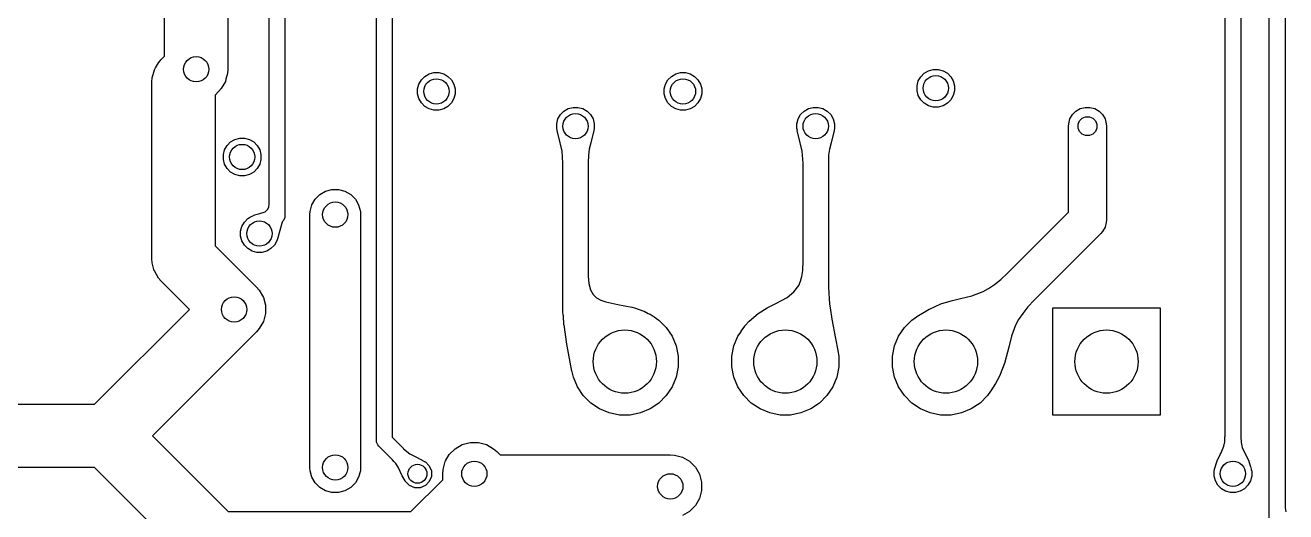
# Model space of a CAD drawing. Extents: x 89 to 178, y -115 to -57.
# Drawn here: x 138.69 to 158.64, y -104.6 to -96.9 of the extents above; entities that cross this region are included whole.
import ezdxf

# ---------------------------------------------------------------- set-up
doc = ezdxf.new("R2010")
doc.units = 0
doc.layers.add('BLACK', color=7, linetype='CONTINUOUS')

msp = doc.modelspace()

# ---------------------------------------------------------------- linework, layer by layer
at = {"layer": 'BLACK', "linetype": 'CONTINUOUS'}
for p, q in [((158.375002, -104.700002), (158.375002, -82.237112)), ((158.625002, -82.235772), (158.625002, -104.536902)), ((142.804, -84.888002), (142.804, -99.921)), ((142.554, -99.730107), (142.554, -85.080633)), ((140.9, -97.392893), (140.9, -91.1)), ((141.9, -91.1), (141.9, -97.6)), ((144.25, -103.475), (144.25, -92.175)), ((144.5, -92.226776), (144.5, -103.423224)), ((157.675, -103.415633), (157.675, -92.851776)), ((157.925, -92.8), (157.925, -103.415264)), ((140.756243, -97.577164), (140.803323, -97.495619)), ((140.803323, -97.495619), (140.803338, -97.495603)), ((140.803338, -97.495603), (140.846447, -97.446447)), ((140.846447, -97.446447), (140.9, -97.392893)), ((140.704277, -97.734737), (140.73806, -97.608658)), ((140.73806, -97.608658), (140.756243, -97.577164)), ((141.895723, -97.665263), (141.870719, -97.758579)), ((141.9, -97.6), (141.895723, -97.665247)), ((141.895723, -97.665247), (141.895723, -97.665263)), ((144.961994, -97.767372), (145.017372, -97.711994)), ((145.017372, -97.711994), (145.085195, -97.672836)), ((145.085195, -97.672836), (145.160842, -97.652567)), ((145.160842, -97.652567), (145.239158, -97.652567)), ((145.239158, -97.652567), (145.314805, -97.672836)), ((145.314805, -97.672836), (145.382628, -97.711994)), ((145.382628, -97.711994), (145.438006, -97.767372)), ((148.861994, -97.767372), (148.917372, -97.711994)), ((148.917372, -97.711994), (148.985195, -97.672836)), ((148.985195, -97.672836), (149.060842, -97.652567)), ((149.060842, -97.652567), (149.139158, -97.652567)), ((149.139158, -97.652567), (149.214805, -97.672836)), ((149.214805, -97.672836), (149.282628, -97.711994)), ((149.282628, -97.711994), (149.338006, -97.767372)), ((152.861994, -97.717372), (152.917372, -97.661994)), ((152.917372, -97.661994), (152.985195, -97.622836)), ((152.985195, -97.622836), (153.060842, -97.602567)), ((153.060842, -97.602567), (153.139158, -97.602567)), ((153.139158, -97.602567), (153.214805, -97.622836)), ((153.214805, -97.622836), (153.282628, -97.661994)), ((153.282628, -97.661994), (153.338006, -97.717372)), ((140.7, -97.8), (140.704277, -97.734752)), ((140.7, -100.6), (140.7, -97.8)), ((140.704277, -97.734752), (140.704277, -97.734737)), ((141.796669, -97.904388), (141.753554, -97.953553)), ((141.796677, -97.904381), (141.796669, -97.904388)), ((141.86194, -97.791342), (141.796677, -97.904381)), ((141.870719, -97.758579), (141.86194, -97.791342)), ((144.902567, -97.910842), (144.922836, -97.835195)), ((144.902567, -97.989158), (144.902567, -97.910842)), ((144.922836, -97.835195), (144.961994, -97.767372)), ((145.438006, -97.767372), (145.477164, -97.835195)), ((145.477164, -97.835195), (145.497433, -97.910842)), ((145.497433, -97.910842), (145.497433, -97.989158)), ((148.802567, -97.910842), (148.822836, -97.835195)), ((148.802567, -97.989158), (148.802567, -97.910842)), ((148.822836, -97.835195), (148.861994, -97.767372)), ((149.338006, -97.767372), (149.377164, -97.835195)), ((149.377164, -97.835195), (149.397433, -97.910842)), ((149.397433, -97.910842), (149.397433, -97.989158)), ((152.802567, -97.860842), (152.822836, -97.785195)), ((152.802567, -97.939158), (152.802567, -97.860842)), ((152.822836, -97.785195), (152.861994, -97.717372)), ((153.338006, -97.717372), (153.377164, -97.785195)), ((153.377164, -97.785195), (153.397433, -97.860842)), ((153.397433, -97.860842), (153.397433, -97.939158)), ((141.753554, -97.953553), (141.7, -98.007106)), ((141.7, -98.007106), (141.7, -100.392894)), ((144.922836, -98.064805), (144.902567, -97.989158)), ((144.961994, -98.132628), (144.922836, -98.064805)), ((145.477164, -98.064805), (145.438006, -98.132628)), ((145.497433, -97.989158), (145.477164, -98.064805)), ((148.822836, -98.064805), (148.802567, -97.989158)), ((148.861994, -98.132628), (148.822836, -98.064805)), ((149.377164, -98.064805), (149.338006, -98.132628)), ((149.397433, -97.989158), (149.377164, -98.064805)), ((152.822836, -98.014805), (152.802567, -97.939158)), ((152.861994, -98.082628), (152.822836, -98.014805)), ((152.917372, -98.138006), (152.861994, -98.082628)), ((153.338006, -98.082628), (153.282628, -98.138006)), ((153.377164, -98.014805), (153.338006, -98.082628)), ((153.397433, -97.939158), (153.377164, -98.014805)), ((145.017372, -98.188006), (144.961994, -98.132628)), ((145.085195, -98.227164), (145.017372, -98.188006)), ((145.160842, -98.247433), (145.085195, -98.227164)), ((145.239158, -98.247433), (145.160842, -98.247433)), ((145.314805, -98.227164), (145.239158, -98.247433)), ((145.382628, -98.188006), (145.314805, -98.227164)), ((145.438006, -98.132628), (145.382628, -98.188006)), ((147.161994, -98.317372), (147.217372, -98.261994)), ((147.217372, -98.261994), (147.285195, -98.222836)), ((147.285195, -98.222836), (147.360842, -98.202567)), ((147.360842, -98.202567), (147.439158, -98.202567)), ((147.439158, -98.202567), (147.514805, -98.222836)), ((147.514805, -98.222836), (147.582628, -98.261994)), ((147.582628, -98.261994), (147.638006, -98.317372)), ((148.917372, -98.188006), (148.861994, -98.132628)), ((148.985195, -98.227164), (148.917372, -98.188006)), ((149.060842, -98.247433), (148.985195, -98.227164)), ((149.139158, -98.247433), (149.060842, -98.247433)), ((149.214805, -98.227164), (149.139158, -98.247433)), ((149.282628, -98.188006), (149.214805, -98.227164)), ((149.338006, -98.132628), (149.282628, -98.188006)), ((150.961994, -98.317372), (151.017372, -98.261994)), ((151.017372, -98.261994), (151.085195, -98.222836)), ((151.085195, -98.222836), (151.160842, -98.202567)), ((151.160842, -98.202567), (151.239158, -98.202567)), ((151.239158, -98.202567), (151.314805, -98.222836)), ((151.314805, -98.222836), (151.382628, -98.261994)), ((151.382628, -98.261994), (151.438006, -98.317372)), ((152.985195, -98.177164), (152.917372, -98.138006)), ((153.060842, -98.197433), (152.985195, -98.177164)), ((153.139158, -98.197433), (153.060842, -98.197433)), ((153.214805, -98.177164), (153.139158, -98.197433)), ((153.282628, -98.138006), (153.214805, -98.177164)), ((155.261994, -98.317372), (155.317372, -98.261994)), ((155.317372, -98.261994), (155.385195, -98.222836)), ((155.385195, -98.222836), (155.460842, -98.202567)), ((155.460842, -98.202567), (155.539158, -98.202567)), ((155.539158, -98.202567), (155.614805, -98.222836)), ((155.614805, -98.222836), (155.682628, -98.261994)), ((155.682628, -98.261994), (155.738006, -98.317372)), ((147.102567, -98.460842), (147.122836, -98.385195)), ((147.102567, -98.539158), (147.102567, -98.460842)), ((147.122836, -98.385195), (147.161994, -98.317372)), ((147.638006, -98.317372), (147.677164, -98.385195)), ((147.677164, -98.385195), (147.697433, -98.460842)), ((147.697433, -98.460842), (147.697433, -98.539158)), ((150.902567, -98.460842), (150.922836, -98.385195)), ((150.902567, -98.539158), (150.902567, -98.460842)), ((150.922836, -98.385195), (150.961994, -98.317372)), ((151.438006, -98.317372), (151.477164, -98.385195)), ((151.477164, -98.385195), (151.497433, -98.460842)), ((151.497433, -98.460842), (151.497433, -98.539158)), ((155.2, -98.5), (155.202567, -98.460842)), ((155.2, -99.860736), (155.2, -98.5)), ((155.202567, -98.460842), (155.222836, -98.385195)), ((155.222836, -98.385195), (155.261994, -98.317372)), ((155.738006, -98.317372), (155.777164, -98.385195)), ((155.777164, -98.385195), (155.797433, -98.460842)), ((155.797433, -98.460842), (155.8, -98.5)), ((155.8, -98.5), (155.8, -99.985)), ((141.944372, -98.749598), (142.012195, -98.71044)), ((142.012195, -98.71044), (142.087842, -98.690171)), ((142.087842, -98.690171), (142.166158, -98.690171)), ((142.166158, -98.690171), (142.241805, -98.71044)), ((142.241805, -98.71044), (142.309628, -98.749598)), ((147.10949, -98.564998), (147.102567, -98.539158)), ((147.108668, -98.570364), (147.10949, -98.564998)), ((147.156099, -98.763696), (147.108668, -98.570364)), ((147.691331, -98.570365), (147.643914, -98.763637)), ((147.697433, -98.539158), (147.690491, -98.565066)), ((147.690491, -98.565066), (147.691436, -98.569897)), ((147.691436, -98.569897), (147.691331, -98.570365)), ((150.90949, -98.564998), (150.902567, -98.539158)), ((150.908668, -98.570364), (150.90949, -98.564998)), ((150.956099, -98.763696), (150.908668, -98.570364)), ((151.491331, -98.570365), (151.443914, -98.763637)), ((151.497433, -98.539158), (151.490491, -98.565066)), ((151.490491, -98.565066), (151.491436, -98.569897)), ((151.491436, -98.569897), (151.491331, -98.570365)), ((141.829567, -98.948446), (141.849836, -98.872799)), ((141.849836, -98.872799), (141.888994, -98.804976)), ((141.888994, -98.804976), (141.944372, -98.749598)), ((142.309628, -98.749598), (142.365006, -98.804976)), ((142.365006, -98.804976), (142.404164, -98.872799)), ((142.404164, -98.872799), (142.424433, -98.948446)), ((147.188028, -98.897951), (147.156099, -98.763696)), ((147.188028, -98.897956), (147.188028, -98.897951)), ((147.188029, -98.897959), (147.188028, -98.897956)), ((147.19933, -99.083248), (147.188029, -98.897959)), ((147.618092, -98.864005), (147.604761, -98.95904)), ((147.643882, -98.763764), (147.618092, -98.864005)), ((147.643914, -98.763637), (147.643882, -98.763764)), ((150.988028, -98.897951), (150.956099, -98.763696)), ((150.988028, -98.897956), (150.988028, -98.897951)), ((150.988029, -98.897959), (150.988028, -98.897956)), ((150.99933, -99.083248), (150.988029, -98.897959)), ((151.418092, -98.864005), (151.404761, -98.95904)), ((151.443882, -98.763764), (151.418092, -98.864005)), ((151.443914, -98.763637), (151.443882, -98.763764)), ((141.829567, -99.026762), (141.829567, -98.948446)), ((141.849836, -99.102409), (141.829567, -99.026762)), ((141.888994, -99.170232), (141.849836, -99.102409)), ((142.404164, -99.102409), (142.365006, -99.170232)), ((142.424433, -99.026762), (142.404164, -99.102409)), ((142.424433, -98.948446), (142.424433, -99.026762)), ((147.2, -99.084735), (147.19933, -99.083248)), ((147.2, -100.876114), (147.2, -99.084735)), ((147.600398, -99.082948), (147.6, -99.08382)), ((147.6, -99.08382), (147.6, -100.873567)), ((147.604761, -98.95904), (147.600398, -99.082948)), ((151, -99.084735), (150.99933, -99.083248)), ((151, -100.686123), (151, -99.084735)), ((151.400398, -99.082948), (151.4, -99.08382)), ((151.4, -99.08382), (151.4, -100.687322)), ((151.404761, -98.95904), (151.400398, -99.082948)), ((141.944372, -99.22561), (141.888994, -99.170232)), ((142.012195, -99.264768), (141.944372, -99.22561)), ((142.087842, -99.285037), (142.012195, -99.264768)), ((142.166158, -99.285037), (142.087842, -99.285037)), ((142.241805, -99.264768), (142.166158, -99.285037)), ((142.309628, -99.22561), (142.241805, -99.264768)), ((142.365006, -99.170232), (142.309628, -99.22561)), ((143.446927, -99.530448), (143.54779, -99.503422)), ((143.54779, -99.503422), (143.65221, -99.503422)), ((143.65221, -99.503422), (143.753073, -99.530448)), ((143.230448, -99.746927), (143.282659, -99.656495)), ((143.282659, -99.656495), (143.356495, -99.582659)), ((143.356495, -99.582659), (143.446927, -99.530448)), ((143.753073, -99.530448), (143.843505, -99.582659)), ((143.843505, -99.582659), (143.917341, -99.656495)), ((143.917341, -99.656495), (143.969552, -99.746927)), ((142.293403, -99.920636), (142.321952, -99.906417)), ((142.321952, -99.906417), (142.323918, -99.905653)), ((142.323918, -99.905653), (142.405259, -99.882262)), ((142.405259, -99.882262), (142.491387, -99.85403)), ((142.491387, -99.85403), (142.535313, -99.812286)), ((142.535313, -99.812286), (142.549164, -99.774043)), ((142.549164, -99.774043), (142.553025, -99.731961)), ((142.553025, -99.731961), (142.554, -99.730107)), ((143.2, -99.9), (143.203422, -99.84779)), ((143.2, -103.9), (143.2, -99.9)), ((143.203422, -99.84779), (143.230448, -99.746927)), ((143.969552, -99.746927), (143.996578, -99.84779)), ((143.996578, -99.84779), (144, -99.9)), ((144, -99.9), (144, -103.9)), ((154.230967, -100.829768), (155.2, -99.860736)), ((142.102567, -100.160842), (142.122836, -100.085195)), ((142.122836, -100.085195), (142.161994, -100.017372)), ((142.161994, -100.017372), (142.217372, -99.961994)), ((142.217372, -99.961994), (142.242533, -99.947466)), ((142.242533, -99.947466), (142.243935, -99.945378)), ((142.243935, -99.945378), (142.24519, -99.944651)), ((142.24519, -99.944651), (142.261363, -99.936595)), ((142.261363, -99.936595), (142.285195, -99.922836)), ((142.285195, -99.922836), (142.293403, -99.920636)), ((142.748021, -100.05598), (142.697045, -100.247946)), ((142.754133, -100.037723), (142.748021, -100.05598)), ((142.754303, -100.037168), (142.754133, -100.037723)), ((142.760029, -100.016747), (142.754303, -100.037168)), ((142.767389, -100.009388), (142.760029, -100.016747)), ((142.782934, -99.990446), (142.767389, -100.009388)), ((142.801598, -99.945386), (142.782934, -99.990446)), ((142.804, -99.921), (142.801598, -99.945386)), ((155.777164, -100.099805), (155.738006, -100.167628)), ((155.797433, -100.024158), (155.777164, -100.099805)), ((155.8, -99.985), (155.797433, -100.024158)), ((142.102567, -100.239158), (142.102567, -100.160842)), ((142.122836, -100.314805), (142.102567, -100.239158)), ((142.694015, -100.251912), (142.677164, -100.314805)), ((142.697045, -100.247946), (142.694015, -100.251912)), ((155.712132, -100.197132), (154.65528, -101.253983)), ((155.738006, -100.167628), (155.712132, -100.197132)), ((141.7, -100.392894), (142.353553, -101.046447)), ((142.161994, -100.382628), (142.122836, -100.314805)), ((142.217372, -100.438006), (142.161994, -100.382628)), ((142.285195, -100.477164), (142.217372, -100.438006)), ((142.360842, -100.497433), (142.285195, -100.477164)), ((142.439158, -100.497433), (142.360842, -100.497433)), ((142.514805, -100.477164), (142.439158, -100.497433)), ((142.582628, -100.438006), (142.514805, -100.477164)), ((142.638006, -100.382628), (142.582628, -100.438006)), ((142.677164, -100.314805), (142.638006, -100.382628)), ((140.704277, -100.665247), (140.7, -100.6)), ((140.704277, -100.665263), (140.704277, -100.665247)), ((140.737586, -100.789572), (140.704277, -100.665263)), ((150.997855, -100.72391), (150.9995, -100.687193)), ((150.9995, -100.687193), (151, -100.686123)), ((151.4, -100.687322), (151.400116, -100.687599)), ((151.400116, -100.687599), (151.403784, -101.053761)), ((140.73806, -100.791342), (140.737586, -100.789572)), ((140.803323, -100.904381), (140.73806, -100.791342)), ((147.199997, -100.912202), (147.199999, -100.876117)), ((147.199999, -100.876117), (147.2, -100.876114)), ((147.6, -100.873567), (147.600782, -100.875279)), ((147.600782, -100.875279), (147.609057, -100.990201)), ((150.959688, -100.954652), (150.98093, -100.878854)), ((150.98093, -100.878854), (150.995116, -100.785105)), ((150.995116, -100.785105), (150.997855, -100.72391)), ((154.129378, -100.924535), (154.230136, -100.830082)), ((154.230136, -100.830082), (154.230967, -100.829768)), ((140.803338, -100.904396), (140.803323, -100.904381)), ((140.846447, -100.953553), (140.803338, -100.904396)), ((141.292894, -101.4), (140.846447, -100.953553)), ((142.353553, -101.046447), (142.396675, -101.095619)), ((142.396675, -101.095619), (142.396676, -101.09562)), ((142.396676, -101.09562), (142.46194, -101.208658)), ((147.2, -100.912777), (147.199997, -100.912202)), ((147.2, -101.445), (147.2, -100.912777)), ((147.609057, -100.990201), (147.609057, -100.990204)), ((147.609057, -100.990204), (147.609058, -100.990206)), ((147.609058, -100.990206), (147.63525, -101.087979)), ((147.63525, -101.087979), (147.635251, -101.087981)), ((147.635251, -101.087981), (147.635252, -101.087984)), ((147.635252, -101.087984), (147.677099, -101.161897)), ((150.856048, -101.123781), (150.931392, -101.0198)), ((150.931392, -101.0198), (150.931396, -101.019795)), ((150.931396, -101.019795), (150.959688, -100.954652)), ((151.403784, -101.053761), (151.419579, -101.316349)), ((153.847597, -101.117385), (153.935484, -101.068913)), ((153.935484, -101.068913), (154.02837, -101.006067)), ((154.02837, -101.006067), (154.129378, -100.924535)), ((142.46194, -101.208658), (142.495723, -101.334737)), ((147.677099, -101.161897), (147.677102, -101.1619)), ((147.677102, -101.1619), (147.677104, -101.161903)), ((147.677104, -101.161903), (147.733148, -101.216143)), ((147.733148, -101.216143), (147.80191, -101.254865)), ((147.80191, -101.254865), (147.801911, -101.254865)), ((147.801911, -101.254865), (147.801914, -101.254867)), ((147.801914, -101.254867), (147.881915, -101.282233)), ((147.881915, -101.282233), (147.881913, -101.282233)), ((147.881913, -101.282233), (148.069773, -101.319575)), ((150.57093, -101.304494), (150.748605, -101.20941)), ((150.748605, -101.20941), (150.856046, -101.123783)), ((150.856046, -101.123782), (150.856048, -101.123781)), ((150.856046, -101.123783), (150.856046, -101.123782)), ((153.180953, -101.313582), (153.341462, -101.263859)), ((153.341462, -101.263859), (153.342257, -101.263644)), ((153.342257, -101.263644), (153.48954, -101.229467)), ((153.48954, -101.229467), (153.670668, -101.185501)), ((153.670668, -101.185501), (153.847597, -101.117385)), ((154.654933, -101.254864), (154.557649, -101.358857)), ((154.65528, -101.253983), (154.654933, -101.254864)), ((139.792894, -102.9), (141.292894, -101.4)), ((142.495723, -101.465263), (142.46194, -101.591342)), ((142.495723, -101.334737), (142.495723, -101.465263)), ((147.203843, -101.484018), (147.2, -101.445)), ((147.210553, -101.500219), (147.203843, -101.484018)), ((147.218212, -101.644856), (147.210553, -101.500219)), ((148.069773, -101.319575), (148.069774, -101.319575)), ((148.069774, -101.319575), (148.29265, -101.363442)), ((148.29265, -101.363442), (148.294083, -101.36382)), ((148.294083, -101.36382), (148.334153, -101.377146)), ((148.334153, -101.377146), (148.48201, -101.42632)), ((148.48201, -101.42632), (148.483874, -101.427126)), ((148.483874, -101.427126), (148.547947, -101.461806)), ((148.547947, -101.461806), (148.580687, -101.475367)), ((148.580687, -101.475367), (148.613454, -101.497261)), ((148.613454, -101.497261), (148.630756, -101.506626)), ((150.149083, -101.58497), (150.289566, -101.464655)), ((150.289566, -101.464655), (150.290965, -101.463627)), ((150.290965, -101.463627), (150.432494, -101.375222)), ((150.432494, -101.375222), (150.433317, -101.374756)), ((150.433317, -101.374756), (150.57093, -101.304494)), ((151.419579, -101.316349), (151.41958, -101.316355)), ((151.41958, -101.316355), (151.428085, -101.375241)), ((151.428085, -101.375241), (151.454039, -101.554943)), ((152.79836, -101.51198), (152.852223, -101.480104)), ((152.852223, -101.480104), (152.859313, -101.475367)), ((152.859313, -101.475367), (152.862362, -101.474103)), ((152.862362, -101.474103), (152.997366, -101.39421)), ((152.997366, -101.39421), (152.998611, -101.393571)), ((152.998611, -101.393571), (153.179743, -101.314033)), ((153.179743, -101.314033), (153.180953, -101.313582)), ((154.474502, -101.462645), (154.410023, -101.559533)), ((154.557635, -101.358873), (154.474502, -101.462645)), ((154.557649, -101.358857), (154.557635, -101.358873)), ((154.95, -103.075), (154.95, -101.375)), ((154.95, -101.375), (156.65, -101.375)), ((156.65, -101.375), (156.65, -103.075)), ((142.46194, -101.591342), (142.396676, -101.704381)), ((147.21831, -101.645851), (147.218212, -101.644856)), ((147.261654, -101.950188), (147.21831, -101.645851)), ((148.630756, -101.506626), (148.640948, -101.512142)), ((148.640948, -101.512142), (148.646593, -101.519094)), ((148.646593, -101.519094), (148.646562, -101.519383)), ((148.646562, -101.519383), (148.719234, -101.567941)), ((148.719234, -101.567941), (148.837059, -101.685766)), ((148.837059, -101.685766), (148.929633, -101.824313)), ((150.020508, -101.742912), (150.079401, -101.662957)), ((150.079401, -101.662957), (150.080068, -101.662134)), ((150.080068, -101.662134), (150.14799, -101.586042)), ((150.14799, -101.586042), (150.149083, -101.58497)), ((151.454039, -101.554943), (151.513825, -101.860752)), ((152.510367, -101.824313), (152.602941, -101.685766)), ((152.602941, -101.685766), (152.720766, -101.567941)), ((152.720766, -101.567941), (152.792877, -101.519757)), ((152.792873, -101.519737), (152.797857, -101.512297)), ((152.792877, -101.519757), (152.792873, -101.519737)), ((152.797857, -101.512297), (152.79836, -101.51198)), ((154.361, -101.651107), (154.296558, -101.824506)), ((154.361002, -101.651103), (154.361, -101.651107)), ((154.41001, -101.559554), (154.361002, -101.651103)), ((154.410023, -101.559533), (154.41001, -101.559554)), ((142.353553, -101.753553), (140.707106, -103.4)), ((142.396676, -101.704381), (142.353553, -101.753553)), ((148.929633, -101.824313), (148.993399, -101.978258)), ((149.906601, -101.978258), (149.970367, -101.824313)), ((149.970367, -101.824313), (150.018527, -101.752236)), ((150.018451, -101.752122), (150.020206, -101.743341)), ((150.018527, -101.752236), (150.018451, -101.752122)), ((150.020206, -101.743341), (150.020508, -101.742912)), ((151.513825, -101.860752), (151.513831, -101.860781)), ((151.513831, -101.860781), (151.551362, -102.047694)), ((152.446601, -101.978258), (152.510367, -101.824313)), ((154.296553, -101.824521), (154.255554, -101.995369)), ((154.296558, -101.824506), (154.296553, -101.824521)), ((147.261746, -101.950742), (147.261654, -101.950188)), ((147.344124, -102.379336), (147.261746, -101.950742)), ((148.993399, -101.978258), (149.025907, -102.141685)), ((149.874093, -102.141685), (149.906601, -101.978258)), ((151.549631, -102.05648), (151.549037, -102.056877)), ((151.549037, -102.056877), (151.565907, -102.141685)), ((151.551362, -102.047694), (151.549631, -102.05648)), ((152.414093, -102.141685), (152.446601, -101.978258)), ((154.255519, -101.995512), (154.194562, -102.236166)), ((154.255554, -101.995369), (154.255519, -101.995512)), ((149.025907, -102.141685), (149.025907, -102.308315)), ((149.874093, -102.308315), (149.874093, -102.141685)), ((151.565907, -102.141685), (151.565907, -102.308315)), ((152.414093, -102.308315), (152.414093, -102.141685)), ((154.194083, -102.237638), (154.107467, -102.454204)), ((154.194562, -102.236166), (154.194083, -102.237638)), ((147.349091, -102.386788), (147.344124, -102.379336)), ((147.349727, -102.386915), (147.349091, -102.386788)), ((147.366601, -102.471742), (147.349727, -102.386915)), ((147.430367, -102.625687), (147.366601, -102.471742)), ((148.993399, -102.471742), (148.929633, -102.625687)), ((149.025907, -102.308315), (148.993399, -102.471742)), ((149.906601, -102.471742), (149.874093, -102.308315)), ((149.970367, -102.625687), (149.906601, -102.471742)), ((151.533399, -102.471742), (151.469633, -102.625687)), ((151.565907, -102.308315), (151.533399, -102.471742)), ((152.446601, -102.471742), (152.414093, -102.308315)), ((152.510367, -102.625687), (152.446601, -102.471742)), ((154.106934, -102.455353), (154.045738, -102.570422)), ((154.107467, -102.454204), (154.106934, -102.455353)), ((147.522941, -102.764234), (147.430367, -102.625687)), ((148.929633, -102.625687), (148.837059, -102.764234)), ((150.062941, -102.764234), (149.970367, -102.625687)), ((151.469633, -102.625687), (151.377059, -102.764234)), ((152.602941, -102.764234), (152.510367, -102.625687)), ((153.965252, -102.692106), (153.917059, -102.764234)), ((153.965845, -102.692205), (153.965252, -102.692106)), ((153.973129, -102.686996), (153.965845, -102.692205)), ((154.045338, -102.571116), (153.973129, -102.686996)), ((154.045738, -102.570422), (154.045338, -102.571116)), ((147.640766, -102.882059), (147.522941, -102.764234)), ((147.779313, -102.974633), (147.640766, -102.882059)), ((148.719234, -102.882059), (148.580687, -102.974633)), ((148.837059, -102.764234), (148.719234, -102.882059)), ((150.180766, -102.882059), (150.062941, -102.764234)), ((150.319313, -102.974633), (150.180766, -102.882059)), ((151.259234, -102.882059), (151.120687, -102.974633)), ((151.377059, -102.764234), (151.259234, -102.882059)), ((152.720766, -102.882059), (152.602941, -102.764234)), ((152.859313, -102.974633), (152.720766, -102.882059)), ((153.799234, -102.882059), (153.660687, -102.974633)), ((153.917059, -102.764234), (153.799234, -102.882059)), ((137.1, -102.9), (139.792894, -102.9)), ((147.933258, -103.038399), (147.779313, -102.974633)), ((148.096685, -103.070907), (147.933258, -103.038399)), ((148.263315, -103.070907), (148.096685, -103.070907)), ((148.426742, -103.038399), (148.263315, -103.070907)), ((148.580687, -102.974633), (148.426742, -103.038399)), ((150.473258, -103.038399), (150.319313, -102.974633)), ((150.636685, -103.070907), (150.473258, -103.038399)), ((150.803315, -103.070907), (150.636685, -103.070907)), ((150.966742, -103.038399), (150.803315, -103.070907)), ((151.120687, -102.974633), (150.966742, -103.038399)), ((153.013258, -103.038399), (152.859313, -102.974633)), ((153.176685, -103.070907), (153.013258, -103.038399)), ((153.343315, -103.070907), (153.176685, -103.070907)), ((153.506742, -103.038399), (153.343315, -103.070907)), ((153.660687, -102.974633), (153.506742, -103.038399)), ((156.65, -103.075), (154.95, -103.075)), ((140.707106, -103.4), (141.907106, -104.6)), ((144.252402, -103.499386), (144.25, -103.475)), ((144.5, -103.423224), (144.679301, -103.602525)), ((157.657448, -103.564859), (157.670306, -103.495337)), ((157.670306, -103.495337), (157.674419, -103.416852)), ((157.674419, -103.416852), (157.675, -103.415633)), ((157.925, -103.415264), (157.92567, -103.416752)), ((157.92567, -103.416752), (157.931176, -103.507109)), ((144.252402, -103.499387), (144.252402, -103.499386)), ((144.256211, -103.508583), (144.252402, -103.499387)), ((144.271066, -103.544446), (144.256211, -103.508583)), ((144.271071, -103.544451), (144.271066, -103.544446)), ((144.286612, -103.563388), (144.271071, -103.544451)), ((144.503474, -103.78025), (144.286612, -103.563388)), ((144.679301, -103.602525), (144.681455, -103.603305)), ((144.681455, -103.603305), (144.7792, -103.684697)), ((144.7792, -103.684697), (144.865141, -103.727545)), ((145.34626, -103.794456), (145.403323, -103.695619)), ((145.403323, -103.695619), (145.495619, -103.603323)), ((145.495619, -103.603323), (145.608658, -103.53806)), ((145.608658, -103.53806), (145.734737, -103.504277)), ((145.734737, -103.504277), (145.865263, -103.504277)), ((145.865263, -103.504277), (145.991342, -103.53806)), ((145.991342, -103.53806), (146.104381, -103.603323)), ((146.104381, -103.603323), (146.104396, -103.603338)), ((146.104396, -103.603338), (146.153553, -103.646447)), ((146.153553, -103.646447), (146.207106, -103.7)), ((157.598739, -103.697441), (157.613642, -103.670695)), ((157.613642, -103.670695), (157.657448, -103.564859)), ((157.931176, -103.507109), (157.931178, -103.507118)), ((157.931178, -103.507118), (157.947836, -103.583095)), ((157.947836, -103.583095), (158.001349, -103.697602)), ((144.503918, -103.781499), (144.503474, -103.78025)), ((144.526752, -103.806801), (144.503918, -103.781499)), ((144.557103, -103.840431), (144.526752, -103.806801)), ((144.557104, -103.840433), (144.557103, -103.840431)), ((144.557106, -103.840435), (144.557104, -103.840433)), ((144.594311, -103.895206), (144.557106, -103.840435)), ((144.594315, -103.895213), (144.594311, -103.895206)), ((144.627532, -103.965113), (144.594315, -103.895213)), ((144.865141, -103.727545), (144.88542, -103.736278)), ((144.88542, -103.736278), (144.886421, -103.736767)), ((144.886421, -103.736767), (145.013869, -103.806801)), ((145.013869, -103.806801), (145.015675, -103.809055)), ((145.015675, -103.809055), (145.025003, -103.812919)), ((145.025003, -103.812919), (145.087081, -103.874997)), ((145.087081, -103.874997), (145.120677, -103.956105)), ((145.304277, -103.934737), (145.33806, -103.808658)), ((145.33806, -103.808658), (145.34626, -103.794456)), ((146.207106, -103.7), (148.9, -103.7)), ((148.9, -103.7), (148.965263, -103.704278)), ((148.965263, -103.704278), (149.091342, -103.73806)), ((149.091342, -103.73806), (149.204381, -103.803323)), ((149.204381, -103.803323), (149.296677, -103.895619)), ((157.509395, -103.929235), (157.548809, -103.796401)), ((157.548809, -103.796401), (157.549584, -103.794456)), ((157.549584, -103.794456), (157.598567, -103.697765)), ((157.598567, -103.697765), (157.598739, -103.697441)), ((158.001349, -103.697602), (158.046519, -103.785367)), ((158.046519, -103.785367), (158.047308, -103.787312)), ((158.047308, -103.787312), (158.074693, -103.877273)), ((158.074693, -103.877273), (158.077038, -103.884977)), ((158.077038, -103.884977), (158.077164, -103.885195)), ((158.077164, -103.885195), (158.077601, -103.886826)), ((158.077601, -103.886826), (158.090485, -103.929151)), ((139.792894, -103.9), (138.1, -103.9)), ((141.346447, -105.453553), (139.792894, -103.9)), ((143.203422, -103.95221), (143.2, -103.9)), ((143.230448, -104.053073), (143.203422, -103.95221)), ((143.282659, -104.143505), (143.230448, -104.053073)), ((143.969552, -104.053073), (143.917341, -104.143505)), ((143.996578, -103.95221), (143.969552, -104.053073)), ((144, -103.9), (143.996578, -103.95221)), ((144.658863, -104.0335), (144.627532, -103.965113)), ((144.65943, -104.034584), (144.658863, -104.0335)), ((144.706653, -104.114411), (144.65943, -104.034584)), ((145.120677, -104.043895), (145.087081, -104.125003)), ((145.120677, -103.956105), (145.120677, -104.043895)), ((145.3, -104), (145.304277, -103.934752)), ((145.3, -104.097804), (145.3, -104)), ((145.304277, -103.934752), (145.304277, -103.934737)), ((149.296677, -103.895619), (149.36194, -104.008658)), ((149.36194, -104.008658), (149.395722, -104.134737)), ((157.502567, -103.960842), (157.509834, -103.933718)), ((157.502567, -104.039158), (157.502567, -103.960842)), ((157.522836, -104.114805), (157.502567, -104.039158)), ((157.50915, -103.93022), (157.509395, -103.929235)), ((157.509834, -103.933718), (157.50915, -103.93022)), ((158.097433, -104.039158), (158.077164, -104.114805)), ((158.090485, -103.929151), (158.090073, -103.933374)), ((158.090073, -103.933374), (158.097433, -103.960842)), ((158.097433, -103.960842), (158.097433, -104.039158)), ((143.356495, -104.217341), (143.282659, -104.143505)), ((143.446927, -104.269552), (143.356495, -104.217341)), ((143.54779, -104.296578), (143.446927, -104.269552)), ((143.753073, -104.269552), (143.65221, -104.296578)), ((143.843505, -104.217341), (143.753073, -104.269552)), ((143.917341, -104.143505), (143.843505, -104.217341)), ((144.706967, -104.114912), (144.706653, -104.114411)), ((144.709426, -104.11657), (144.706967, -104.114912)), ((144.712919, -104.125003), (144.709426, -104.11657)), ((144.774997, -104.187081), (144.712919, -104.125003)), ((144.856105, -104.220677), (144.774997, -104.187081)), ((144.797804, -104.6), (145.3, -104.097804)), ((144.943895, -104.220677), (144.856105, -104.220677)), ((145.025003, -104.187081), (144.943895, -104.220677)), ((145.087081, -104.125003), (145.025003, -104.187081)), ((149.395722, -104.265263), (149.36194, -104.391342)), ((149.395722, -104.134737), (149.395722, -104.265263)), ((157.561994, -104.182628), (157.522836, -104.114805)), ((157.617372, -104.238006), (157.561994, -104.182628)), ((157.685195, -104.277164), (157.617372, -104.238006)), ((157.760842, -104.297433), (157.685195, -104.277164)), ((157.914805, -104.277164), (157.839158, -104.297433)), ((157.982628, -104.238006), (157.914805, -104.277164)), ((158.038006, -104.182628), (157.982628, -104.238006)), ((158.077164, -104.114805), (158.038006, -104.182628)), ((143.65221, -104.296578), (143.54779, -104.296578)), ((149.36194, -104.391342), (149.296677, -104.504381)), ((157.839158, -104.297433), (157.760842, -104.297433)), ((141.907106, -104.6), (144.797804, -104.6)), ((149.204381, -104.596677), (149.091342, -104.66194)), ((149.296677, -104.504381), (149.204381, -104.596677)), ((158.625002, -104.536902), (158.62654, -104.539933)), ((158.62654, -104.539933), (158.63653, -104.604264))]:
    msp.add_line(p, q, dxfattribs=at)
at = {"layer": 'BLACK'}
for centre, radius in [((141.4, -97.6), 0.2), ((153.1, -97.9), 0.2), ((145.2, -97.95), 0.2), ((149.1, -97.95), 0.2), ((147.4, -98.5), 0.2), ((151.2, -98.5), 0.2), ((155.5, -98.5), 0.15), ((142.127, -98.987604), 0.2), ((143.6, -99.9), 0.2), ((142.4, -100.2), 0.2), ((142, -101.4), 0.2), ((148.18, -102.225), 0.5), ((148.18, -102.225), 0.5), ((150.72, -102.225), 0.5), ((150.72, -102.225), 0.5), ((153.26, -102.225), 0.5), ((153.26, -102.225), 0.5), ((155.8, -102.225), 0.5), ((155.8, -102.225), 0.5), ((143.6, -103.9), 0.2), ((144.9, -104), 0.15), ((145.8, -104), 0.2), ((157.8, -104), 0.2), ((148.9, -104.2), 0.2)]:
    msp.add_circle(centre, radius, dxfattribs=at)
at = {"layer": 'WHITE'}
for centre, radius in [((141.4, -97.6), 0.2), ((153.1, -97.9), 0.2), ((145.2, -97.95), 0.2), ((149.1, -97.95), 0.2), ((147.4, -98.5), 0.2), ((151.2, -98.5), 0.2), ((155.5, -98.5), 0.15), ((142.127, -98.987604), 0.2), ((143.6, -99.9), 0.2), ((142.4, -100.2), 0.2), ((142, -101.4), 0.2), ((148.18, -102.225), 0.5), ((150.72, -102.225), 0.5), ((153.26, -102.225), 0.5), ((155.8, -102.225), 0.5), ((143.6, -103.9), 0.2), ((144.9, -104), 0.15), ((145.8, -104), 0.2), ((157.8, -104), 0.2), ((148.9, -104.2), 0.2)]:
    msp.add_circle(centre, radius, dxfattribs=at)

doc.saveas('drawing.dxf')
